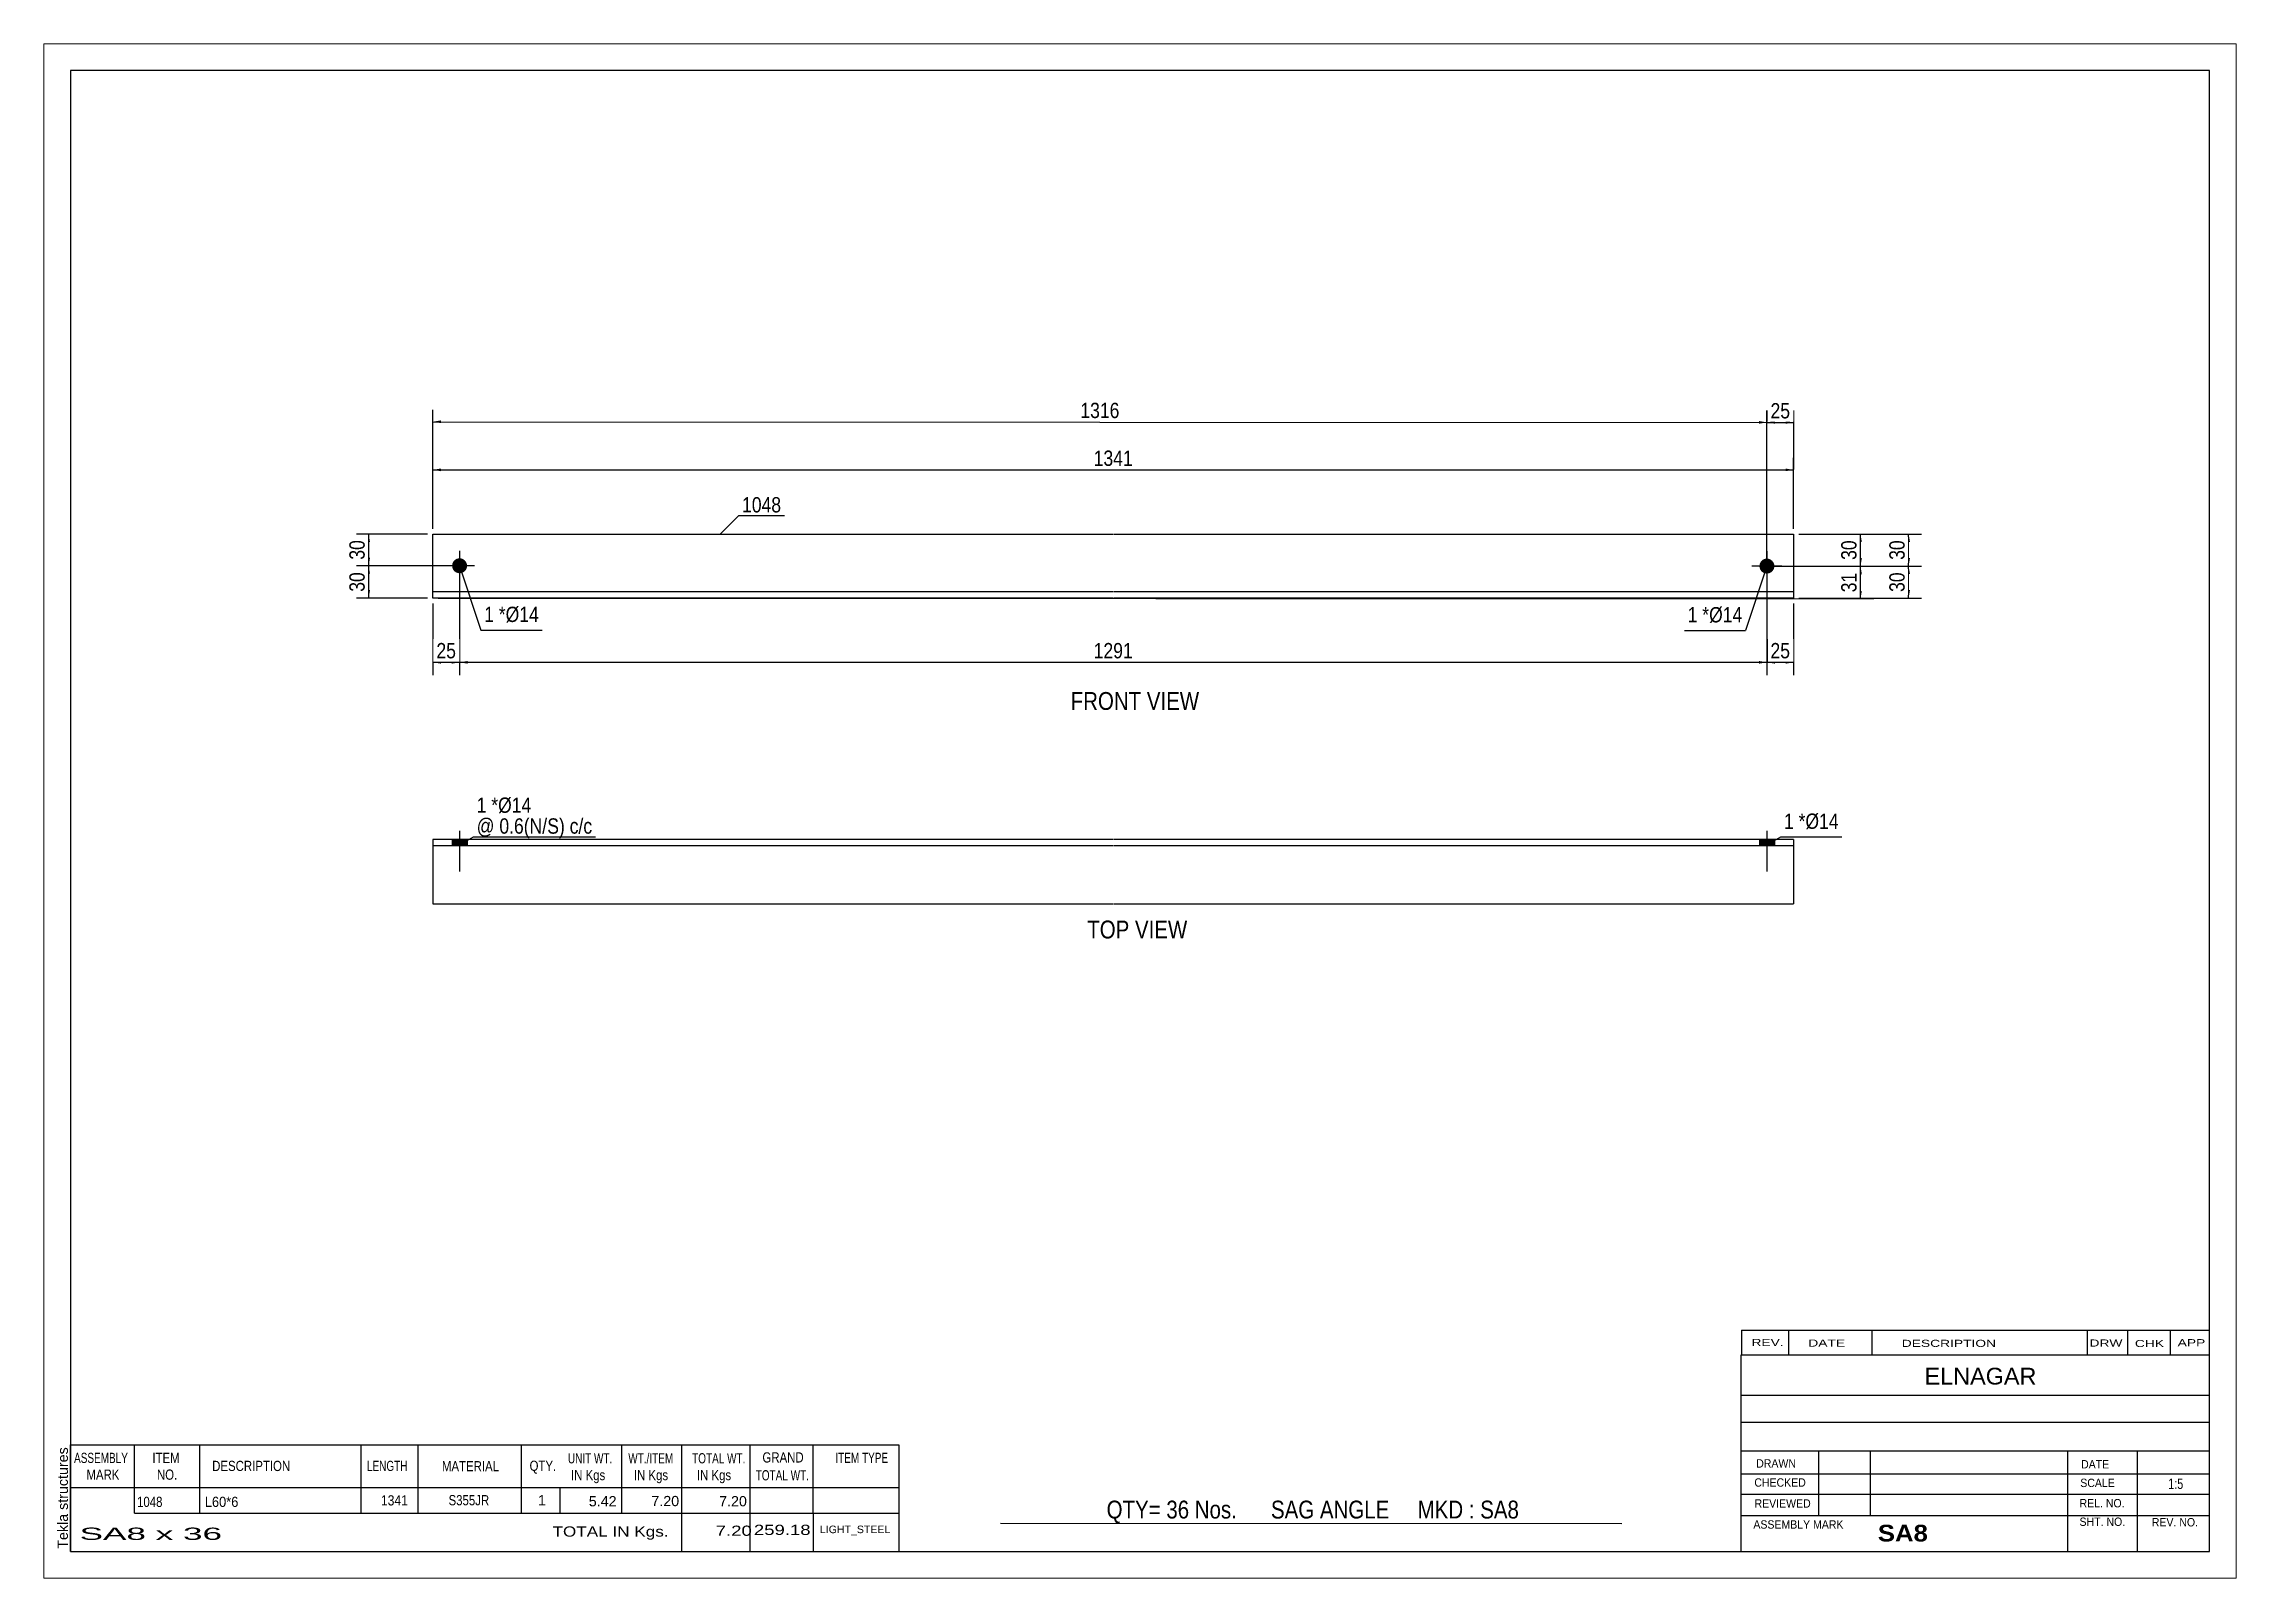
# Paper-space layout 'Layout1' of a CAD drawing. Header units: millimetres. Extents: x 0 to 410, y 0 to 287.
# The model-space entities are those that its viewports show. They can reach past a viewport. Long polylines and large blocks are cut down to what shows.
import ezdxf

# ---------------------------------------------------------------- set-up
doc = ezdxf.new("R2010")
doc.units = ezdxf.units.MM
doc.layers.add('Viewport layer', color=7, linetype='Continuous', plot=False)
doc.styles.add('Arial', font='ARIAL.TTF', dxfattribs={"height": 0.2})
doc.styles.add('Arial Bold', font='ARIALBD.TTF', dxfattribs={"height": 0.2})
doc.styles.add('Arial Narrow', font='ARIALN.TTF', dxfattribs={"height": 0.2})

# ---------------------------------------------------------------- blocks, each defined once
blk = doc.blocks.new('Unknown-629077811-1636')
at = {"color": 5, "linetype": 'Continuous'}
for p, q in [((405, 282), (5, 282)), ((5, 282), (5, 5)), ((405, 5), (405, 282)), ((5, 5), (405, 5))]:
    blk.add_line(p, q, dxfattribs=at)
at = {"color": 174, "linetype": 'Continuous', "style": 'Arial'}
blk.add_text('Tekla structures', height=1.9102, rotation=90, dxfattribs=at).set_placement((4.5, 5.5))
blk = doc.blocks.new('Unknown-629077811-11 - 1233')
at = {"color": 0, "linetype": 'Continuous'}
blk.add_wipeout([(216.11, 162.41), (216.11, 165.91), (192.04, 165.91), (192.04, 162.41)], dxfattribs=at)
at = {"color": 96, "linetype": 'Continuous', "style": 'Arial Narrow'}
blk.add_text('FRONT VIEW', height=3.34, dxfattribs=at).set_placement((192.04, 162.41))
blk = doc.blocks.new('Unknown-629077811-12 - 1284')
at = {"color": 0, "linetype": 'Continuous'}
blk.add_wipeout([(213.88, 119.66), (213.88, 123.16), (195.13, 123.16), (195.13, 119.66)], dxfattribs=at)
at = {"color": 96, "linetype": 'Continuous', "style": 'Arial Narrow'}
blk.add_text('TOP VIEW', height=3.34, dxfattribs=at).set_placement((195.13, 119.66))
blk = doc.blocks.new('Part-629077811-1280 - 1233')
at = {"color": 2, "linetype": 'Continuous'}
for p, q in [((72.75, 183.31), (72.75, 195.31)), ((72.75, 195.31), (199.95, 195.31)), ((200.05, 195.31), (327.24, 195.31)), ((327.24, 195.31), (327.24, 183.31)), ((199.95, 184.51), (72.75, 184.51)), ((327.24, 184.51), (200.05, 184.51)), ((199.95, 183.31), (72.75, 183.31)), ((327.24, 183.31), (200.05, 183.31))]:
    blk.add_line(p, q, dxfattribs=at)
blk = doc.blocks.new('Bolt-629077811-1281 - 1233')
at = {"linetype": 'Continuous'}
blk.add_hatch(color=3, dxfattribs=at).paths.add_polyline_path([(79.15, 189.37, -1), (76.35, 189.37, -1)])
at = {"color": 3, "linetype": 'Continuous'}
for p, q in [((80.55, 189.37), (74.95, 189.37)), ((77.75, 192.17), (77.75, 186.57))]:
    blk.add_line(p, q, dxfattribs=at)
blk = doc.blocks.new('Bolt-629077811-1282 - 1233')
at = {"linetype": 'Continuous'}
blk.add_hatch(color=3, dxfattribs=at).paths.add_polyline_path([(323.64, 189.31, -1), (320.84, 189.31, -1)])
at = {"color": 3, "linetype": 'Continuous'}
for p, q in [((325.04, 189.31), (319.44, 189.31)), ((322.24, 192.11), (322.24, 186.51))]:
    blk.add_line(p, q, dxfattribs=at)
blk = doc.blocks.new('Bolt-629077811-1287 - 1284')
at = {"linetype": 'Continuous'}
blk.add_hatch(color=3, dxfattribs=at).paths.add_polyline_path([(323.64, 138.16), (320.84, 138.16), (320.84, 136.96), (323.64, 136.96)])
at = {"color": 3, "linetype": 'Continuous'}
for p, q in [((322.24, 139.76), (322.24, 132.16)), ((320.84, 138.16), (320.84, 136.96)), ((323.64, 138.16), (323.64, 136.96))]:
    blk.add_line(p, q, dxfattribs=at)
blk = doc.blocks.new('Part-629077811-1285 - 1284')
at = {"color": 2, "linetype": 'Continuous'}
for p, q in [((199.95, 138.16), (72.75, 138.16)), ((72.75, 138.16), (72.75, 126.16)), ((199.95, 136.96), (72.75, 136.96)), ((327.24, 138.16), (200.05, 138.16)), ((327.24, 136.96), (200.05, 136.96)), ((327.24, 138.16), (327.24, 126.16)), ((72.75, 126.16), (199.95, 126.16)), ((200.05, 126.16), (327.24, 126.16))]:
    blk.add_line(p, q, dxfattribs=at)
blk = doc.blocks.new('Bolt-629077811-1286 - 1284')
at = {"linetype": 'Continuous'}
blk.add_hatch(color=3, dxfattribs=at).paths.add_polyline_path([(79.15, 138.16), (76.35, 138.16), (76.35, 136.96), (79.15, 136.96)])
at = {"color": 3, "linetype": 'Continuous'}
for p, q in [((77.75, 139.76), (77.75, 132.16)), ((76.35, 138.16), (76.35, 136.96)), ((79.15, 138.16), (79.15, 136.96))]:
    blk.add_line(p, q, dxfattribs=at)
blk = doc.blocks.new('StraightDimension-629077811-1328 - 1233')
at = {"linetype": 'Continuous'}
for points in [[(348.5, 193.81), (348.75, 195.31), (349, 193.81)], [(349, 190.81), (348.75, 189.31), (348.5, 190.81)]]:
    blk.add_hatch(color=7, dxfattribs=at).paths.add_polyline_path(points)
at = {"color": 7, "linetype": 'Continuous'}
for p, q in [((328.24, 195.31), (351.15, 195.31)), ((348.75, 189.31), (348.75, 195.31)), ((323.24, 189.31), (351.15, 189.31))]:
    blk.add_line(p, q, dxfattribs=at)
at = {"color": 0}
blk.add_wipeout([(348.6, 194.74), (344.4, 194.74), (344.4, 189.88), (348.6, 189.88)], dxfattribs=at)
at = {"color": 3, "style": 'Arial Narrow'}
blk.add_text('30', height=2.863, rotation=90.0002, dxfattribs=at).set_placement((348, 190.48))
blk = doc.blocks.new('StraightDimension-629077811-1291 - 1233')
at = {"linetype": 'Continuous'}
for points in [[(323.74, 171.06), (322.24, 171.31), (323.74, 171.56)], [(325.74, 171.56), (327.24, 171.31), (325.74, 171.06)]]:
    blk.add_hatch(color=7, dxfattribs=at).paths.add_polyline_path(points)
at = {"color": 7, "linetype": 'Continuous'}
for p, q in [((322.24, 188.31), (322.24, 168.91)), ((327.24, 182.31), (327.24, 168.91)), ((322.24, 171.31), (327.24, 171.31))]:
    blk.add_line(p, q, dxfattribs=at)
at = {"color": 0}
blk.add_wipeout([(327.17, 171.46), (327.17, 175.66), (322.31, 175.66), (322.31, 171.46)], dxfattribs=at)
at = {"color": 3, "style": 'Arial Narrow'}
blk.add_text('25', height=2.863, dxfattribs=at).set_placement((322.91, 172.06))
blk = doc.blocks.new('StraightDimension-629077811-1292 - 1233')
at = {"linetype": 'Continuous'}
for points in [[(79.25, 171.06), (77.75, 171.31), (79.25, 171.56)], [(320.74, 171.56), (322.24, 171.31), (320.74, 171.06)]]:
    blk.add_hatch(color=7, dxfattribs=at).paths.add_polyline_path(points)
at = {"color": 7, "linetype": 'Continuous'}
for p, q in [((77.75, 188.37), (77.75, 168.91)), ((322.24, 188.31), (322.24, 168.91)), ((77.75, 171.31), (322.24, 171.31))]:
    blk.add_line(p, q, dxfattribs=at)
at = {"color": 0}
blk.add_wipeout([(204.25, 171.46), (204.25, 175.66), (195.74, 175.66), (195.74, 171.46)], dxfattribs=at)
at = {"color": 3, "style": 'Arial Narrow'}
blk.add_text('1291', height=2.863, dxfattribs=at).set_placement((196.34, 172.06))
blk = doc.blocks.new('StraightDimension-629077811-1293 - 1233')
at = {"linetype": 'Continuous'}
for points in [[(74.25, 171.06), (72.75, 171.31), (74.25, 171.56)], [(76.25, 171.56), (77.75, 171.31), (76.25, 171.06)]]:
    blk.add_hatch(color=7, dxfattribs=at).paths.add_polyline_path(points)
at = {"color": 7, "linetype": 'Continuous'}
for p, q in [((77.75, 188.37), (77.75, 168.91)), ((72.75, 182.31), (72.75, 168.91)), ((72.75, 171.31), (77.75, 171.31))]:
    blk.add_line(p, q, dxfattribs=at)
at = {"color": 0}
blk.add_wipeout([(77.68, 171.46), (77.68, 175.66), (72.82, 175.66), (72.82, 171.46)], dxfattribs=at)
at = {"color": 3, "style": 'Arial Narrow'}
blk.add_text('25', height=2.863, dxfattribs=at).set_placement((73.42, 172.06))
blk = doc.blocks.new('StraightDimension-629077811-1304 - 1233')
at = {"linetype": 'Continuous'}
for points in [[(74.25, 207.06), (72.75, 207.31), (74.25, 207.56)], [(325.74, 207.56), (327.24, 207.31), (325.74, 207.06)]]:
    blk.add_hatch(color=7, dxfattribs=at).paths.add_polyline_path(points)
at = {"color": 7, "linetype": 'Continuous'}
for p, q in [((72.75, 196.31), (72.75, 209.56)), ((327.24, 196.31), (327.24, 209.56)), ((72.75, 207.31), (327.24, 207.31))]:
    blk.add_line(p, q, dxfattribs=at)
at = {"color": 0}
blk.add_wipeout([(204.25, 207.46), (204.25, 211.66), (195.74, 211.66), (195.74, 207.46)], dxfattribs=at)
at = {"color": 3, "style": 'Arial Narrow'}
blk.add_text('1341', height=2.863, dxfattribs=at).set_placement((196.34, 208.06))
blk = doc.blocks.new('StraightDimension-629077811-1308 - 1233')
at = {"linetype": 'Continuous'}
for points in [[(339.5, 193.8), (339.75, 195.3), (340, 193.8)], [(340, 190.8), (339.75, 189.3), (339.5, 190.8)]]:
    blk.add_hatch(color=7, dxfattribs=at).paths.add_polyline_path(points)
at = {"color": 7, "linetype": 'Continuous'}
for p, q in [((328.24, 195.31), (342.15, 195.3)), ((339.75, 189.3), (339.75, 195.3)), ((323.24, 189.31), (342.15, 189.3))]:
    blk.add_line(p, q, dxfattribs=at)
at = {"color": 0}
blk.add_wipeout([(339.6, 194.73), (335.4, 194.73), (335.4, 189.88), (339.6, 189.87)], dxfattribs=at)
at = {"color": 3, "style": 'Arial Narrow'}
blk.add_text('30', height=2.863, rotation=89.9716, dxfattribs=at).set_placement((339, 190.47))
blk = doc.blocks.new('StraightDimension-629077811-1309 - 1233')
at = {"linetype": 'Continuous'}
for points in [[(339.5, 187.8), (339.75, 189.3), (340, 187.8)], [(340, 184.68), (339.75, 183.18), (339.5, 184.68)]]:
    blk.add_hatch(color=7, dxfattribs=at).paths.add_polyline_path(points)
at = {"color": 7, "linetype": 'Continuous'}
for p, q in [((323.24, 189.31), (342.15, 189.3)), ((339.75, 183.18), (339.75, 189.3)), ((73.75, 183.31), (342.15, 183.18))]:
    blk.add_line(p, q, dxfattribs=at)
at = {"color": 0}
blk.add_wipeout([(339.6, 188.67), (335.4, 188.67), (335.4, 183.81), (339.6, 183.81)], dxfattribs=at)
at = {"color": 3, "style": 'Arial Narrow'}
blk.add_text('31', height=2.863, rotation=89.9716, dxfattribs=at).set_placement((339, 184.41))
blk = doc.blocks.new('StraightDimension-629077811-1318 - 1233')
at = {"linetype": 'Continuous'}
for points in [[(323.75, 215.94), (322.25, 216.19), (323.75, 216.44)], [(325.75, 216.43), (327.25, 216.18), (325.75, 215.93)]]:
    blk.add_hatch(color=7, dxfattribs=at).paths.add_polyline_path(points)
at = {"color": 7, "linetype": 'Continuous'}
for p, q in [((322.24, 190.31), (322.25, 218.44)), ((327.24, 196.31), (327.25, 218.43)), ((322.25, 216.19), (327.25, 216.18))]:
    blk.add_line(p, q, dxfattribs=at)
at = {"color": 0}
blk.add_wipeout([(327.18, 216.33), (327.18, 220.53), (322.32, 220.54), (322.32, 216.34)], dxfattribs=at)
at = {"color": 3, "style": 'Arial Narrow'}
blk.add_text('25', height=2.863, rotation=-0.0286, dxfattribs=at).set_placement((322.92, 216.94))
blk = doc.blocks.new('StraightDimension-629077811-1319 - 1233')
at = {"linetype": 'Continuous'}
for points in [[(74.26, 216.06), (72.76, 216.31), (74.26, 216.56)], [(320.75, 216.44), (322.25, 216.19), (320.75, 215.94)]]:
    blk.add_hatch(color=7, dxfattribs=at).paths.add_polyline_path(points)
at = {"color": 7, "linetype": 'Continuous'}
for p, q in [((72.75, 196.31), (72.76, 218.56)), ((322.24, 190.31), (322.25, 218.44)), ((72.76, 216.31), (322.25, 216.19))]:
    blk.add_line(p, q, dxfattribs=at)
at = {"color": 0}
blk.add_wipeout([(201.76, 216.4), (201.76, 220.6), (193.25, 220.6), (193.25, 216.4)], dxfattribs=at)
at = {"color": 3, "style": 'Arial Narrow'}
blk.add_text('1316', height=2.863, rotation=-0.0286, dxfattribs=at).set_placement((193.85, 217))
blk = doc.blocks.new('StraightDimension-629077811-1329 - 1233')
at = {"linetype": 'Continuous'}
for points in [[(348.5, 187.81), (348.75, 189.31), (349, 187.81)], [(349, 184.81), (348.75, 183.31), (348.5, 184.81)]]:
    blk.add_hatch(color=7, dxfattribs=at).paths.add_polyline_path(points)
at = {"color": 7, "linetype": 'Continuous'}
for p, q in [((323.24, 189.31), (351.15, 189.31)), ((348.75, 183.31), (348.75, 189.31)), ((328.24, 183.31), (351.15, 183.31))]:
    blk.add_line(p, q, dxfattribs=at)
at = {"color": 0}
blk.add_wipeout([(348.6, 188.74), (344.4, 188.74), (344.4, 183.88), (348.6, 183.88)], dxfattribs=at)
at = {"color": 3, "style": 'Arial Narrow'}
blk.add_text('30', height=2.863, rotation=90.0002, dxfattribs=at).set_placement((348, 184.48))
blk = doc.blocks.new('StraightDimension-629077811-1336 - 1233')
at = {"linetype": 'Continuous'}
for points in [[(60.5, 193.81), (60.75, 195.31), (61, 193.81)], [(61, 190.87), (60.75, 189.37), (60.5, 190.87)]]:
    blk.add_hatch(color=7, dxfattribs=at).paths.add_polyline_path(points)
at = {"color": 7, "linetype": 'Continuous'}
for p, q in [((71.75, 195.31), (58.5, 195.31)), ((60.75, 189.37), (60.75, 195.31)), ((76.75, 189.37), (58.5, 189.37))]:
    blk.add_line(p, q, dxfattribs=at)
at = {"color": 0}
blk.add_wipeout([(60.6, 194.77), (56.4, 194.77), (56.4, 189.91), (60.6, 189.91)], dxfattribs=at)
at = {"color": 3, "style": 'Arial Narrow'}
blk.add_text('30', height=2.863, rotation=90.0002, dxfattribs=at).set_placement((60, 190.51))
blk = doc.blocks.new('StraightDimension-629077811-1337 - 1233')
at = {"linetype": 'Continuous'}
for points in [[(60.5, 187.87), (60.75, 189.37), (61, 187.87)], [(61, 184.81), (60.75, 183.31), (60.5, 184.81)]]:
    blk.add_hatch(color=7, dxfattribs=at).paths.add_polyline_path(points)
at = {"color": 7, "linetype": 'Continuous'}
for p, q in [((76.75, 189.37), (58.5, 189.37)), ((60.75, 183.31), (60.75, 189.37)), ((71.75, 183.31), (58.5, 183.31))]:
    blk.add_line(p, q, dxfattribs=at)
at = {"color": 0}
blk.add_wipeout([(60.6, 188.77), (56.4, 188.77), (56.4, 183.91), (60.6, 183.91)], dxfattribs=at)
at = {"color": 3, "style": 'Arial Narrow'}
blk.add_text('30', height=2.863, rotation=90.0002, dxfattribs=at).set_placement((60, 184.51))
blk = doc.blocks.new('CBS_BOM-629077811-1656')
at = {"color": 7, "linetype": 'Continuous'}
for p, q in [((4.97, 16.97), (4.97, 24.97)), ((4.97, 24.97), (159.89, 24.97)), ((16.97, 16.97), (16.97, 24.97)), ((29.16, 16.97), (29.16, 24.97)), ((59.32, 16.97), (59.32, 24.97)), ((70, 16.97), (70, 24.97)), ((89.32, 16.97), (89.32, 24.97)), ((108.12, 16.97), (108.12, 24.97)), ((119.33, 16.97), (119.33, 24.97)), ((132.12, 16.97), (132.12, 24.97)), ((143.87, 16.97), (143.87, 24.97)), ((159.89, 24.96), (159.89, 16.98)), ((4.97, 16.97), (159.89, 16.97)), ((4.97, 12.17), (4.97, 16.97)), ((16.97, 12.17), (16.97, 16.97)), ((29.16, 12.17), (29.16, 16.97)), ((59.32, 12.17), (59.32, 16.97)), ((70, 12.17), (70, 16.97)), ((89.32, 12.17), (89.32, 16.97)), ((96.58, 12.17), (96.58, 16.97)), ((108.12, 12.17), (108.12, 16.97)), ((119.33, 12.17), (119.33, 16.97)), ((132.12, 12.17), (132.12, 16.97)), ((143.89, 12.17), (143.89, 16.97)), ((159.89, 16.97), (159.89, 12.17)), ((4.97, 4.97), (4.97, 12.15)), ((16.97, 12.17), (159.89, 12.17)), ((119.33, 4.97), (119.33, 12.15)), ((132.12, 4.97), (132.12, 12.15)), ((143.93, 4.97), (143.93, 12.15)), ((159.89, 12.17), (159.89, 4.97)), ((4.97, 4.97), (159.89, 4.97))]:
    blk.add_line(p, q, dxfattribs=at)
at = {"color": 3, "linetype": 'Continuous', "style": 'Arial'}
for s, height, width, p in [('ASSEMBLY', 1.91, 0.7, (5.65, 21.54)), ('ITEM', 1.91, 0.8, (20.3, 21.54)), ('DESCRIPTION', 1.9102, 0.8, (31.48, 20.04)), ('LENGTH', 1.91, 0.7, (60.43, 20.04)), ('MATERIAL', 1.91, 0.8, (74.45, 19.99)), ('QTY.', 1.91, 0.8, (90.84, 20.07)), ('UNIT WT.', 1.91, 0.7, (98.01, 21.47)), ('WT./ITEM', 1.91, 0.7, (109.3, 21.47)), ('TOTAL WT.', 1.91, 0.7, (121.24, 21.47)), ('GRAND', 1.91, 0.8, (134.39, 21.63)), ('ITEM TYPE', 1.91, 0.7, (148.03, 21.55)), ('MARK', 1.91, 0.8, (7.97, 18.41)), ('NO.', 1.91, 0.8, (21.15, 18.41)), ('IN Kgs', 1.91, 0.8, (98.59, 18.33)), ('IN Kgs', 1.91, 0.8, (110.34, 18.33)), ('IN Kgs', 1.91, 0.8, (122.13, 18.33)), ('TOTAL WT.', 1.91, 0.7, (133.13, 18.29))]:
    blk.add_text(s, height=height, dxfattribs=dict(at, width=width)).set_placement(p)
at = {"color": 7, "linetype": 'Continuous', "style": 'Arial'}
for s, width, p in [('1048', 0.8, (17.43, 13.32)), ('L60*6', 0.9, (30.1, 13.32)), ('1341', 0.85, (63.04, 13.6)), ('S355JR', 0.8, (75.69, 13.63))]:
    blk.add_text(s, height=1.91, dxfattribs=dict(at, width=width)).set_placement(p)
for s, p in [('1', (92.41, 13.63)), ('5.42', (101.92, 13.44)), ('7.20', (113.62, 13.47)), ('7.20', (126.29, 13.44))]:
    blk.add_text(s, height=1.91, dxfattribs=at).set_placement(p)
at = {"color": 6, "linetype": 'Continuous', "style": 'Arial'}
for s, height, width, p in [('SA8 x 36', 2.292, 2.05, (6.69, 7.16)), ('TOTAL IN Kgs.', 1.9102, 1.2, (95.13, 7.77)), ('7.20', 1.91, 1.3, (125.65, 7.92)), ('259.18', 1.91, 1.3, (132.79, 8.08))]:
    blk.add_text(s, height=height, dxfattribs=dict(at, width=width)).set_placement(p)
blk.add_text('LIGHT_STEEL', height=1.4135, dxfattribs=at).set_placement((145.14, 8.42))
blk = doc.blocks.new('CBS_CALLOFF-629077811-1657')
at = {"color": 7, "linetype": 'Continuous'}
blk.add_line((178.88, 10.27), (295.11, 10.25), dxfattribs=at)
at = {"color": 3, "linetype": 'Continuous', "style": 'Arial Narrow'}
blk.add_text('QTY= 36 Nos.      SAG ANGLE     MKD : SA8', height=3.3405, dxfattribs=at).set_placement((198.76, 11.16))
blk = doc.blocks.new('CBS_NAME_BLOG-629077811-1658')
at = {"color": 7, "linetype": 'Continuous'}
for p, q in [((317.41, 41.75), (404.93, 41.75)), ((317.41, 5.04), (317.41, 41.75)), ((317.41, 34.21), (404.93, 34.21)), ((317.48, 29.16), (405, 29.16)), ((317.41, 23.79), (404.93, 23.79)), ((331.93, 11.68), (331.93, 23.78)), ((341.62, 11.71), (341.62, 23.78)), ((378.53, 5.04), (378.53, 23.77)), ((391.58, 5.04), (391.58, 23.78)), ((317.42, 19.49), (405, 19.51)), ((317.41, 15.74), (404.93, 15.74)), ((317.41, 11.7), (404.93, 11.7)), ((317.41, 5), (405, 5))]:
    blk.add_line(p, q, dxfattribs=at)
at = {"color": 3, "linetype": 'Continuous', "style": 'Arial'}
blk.add_text('ELNAGAR', height=3.133, dxfattribs=at).set_placement((351.73, 36.22))
at = {"color": 3, "linetype": 'Continuous'}
for s, height, style, width, p in [('DRAWN', 1.566, 'Arial', 0.9, (320.24, 20.68)), ('DATE', 1.566, 'Arial', 0.9, (381, 20.52)), ('CHECKED', 1.566, 'Arial', 0.9, (319.89, 17.11)), ('SCALE', 1.566, 'Arial', 0.9, (380.85, 17.04)), ('1:5', 1.957, 'Arial Narrow', 0.9, (397.3, 16.68)), ('REVIEWED', 1.566, 'Arial', 0.9, (319.93, 13.19)), ('REL. NO.', 1.566, 'Arial', 0.9, (380.71, 13.24)), ('ASSEMBLY MARK', 1.5663, 'Arial', 0.9, (319.71, 9.26)), ('SA8', 3.131, 'Arial Bold', 1.1, (342.99, 6.86)), ('SHT. NO.', 1.566, 'Arial', 0.9, (380.71, 9.77)), ('REV. NO.', 1.566, 'Arial', 0.9, (394.23, 9.68))]:
    blk.add_text(s, height=height, dxfattribs=dict(at, style=style, width=width)).set_placement(p)
blk = doc.blocks.new('CBS_REVISION-629077811-1659')
at = {"color": 7, "linetype": 'Continuous'}
for p, q in [((317.49, 46.38), (404.99, 46.38)), ((317.49, 46.38), (317.49, 41.75)), ((326.29, 46.38), (326.29, 41.75)), ((341.88, 46.38), (341.88, 41.81)), ((382.14, 46.38), (382.14, 41.75)), ((389.68, 46.38), (389.68, 41.75)), ((397.63, 46.38), (397.63, 41.75)), ((317.49, 41.75), (404.99, 41.75))]:
    blk.add_line(p, q, dxfattribs=at)
at = {"color": 7, "style": 'Arial Narrow', "width": 1.7}
for s, height, p in [('REV.', 1.326, (319.35, 43.43)), ('DATE', 1.326, (329.98, 43.31)), ('DESCRIPTION', 1.3257, (347.46, 43.26)), ('DRW', 1.326, (382.57, 43.32)), ('CHK', 1.326, (391.06, 43.23)), ('APP', 1.326, (399.06, 43.38))]:
    blk.add_text(s, height=height, dxfattribs=at).set_placement(p)
blk = doc.blocks.new('Mark-629077811-1343 - 1233')
at = {"color": 0}
blk.add_wipeout([(137.89, 199.35), (137.89, 202.35), (130.58, 202.35), (130.58, 199.35)], dxfattribs=at)
blk.add_wipeout([(137.89, 199.35), (137.89, 202.35), (130.58, 202.35), (130.58, 199.35)], dxfattribs=at)
at = {"color": 7, "linetype": 'Continuous'}
for p, q in [((126.44, 195.21), (129.98, 198.75)), ((129.98, 198.75), (138.49, 198.75))]:
    blk.add_line(p, q, dxfattribs=at)
at = {"color": 3, "style": 'Arial Narrow'}
blk.add_text('1048', height=2.863, dxfattribs=at).set_placement((130.58, 199.35))
blk = doc.blocks.new('Mark-629077811-1348 - 1233')
at = {"color": 0}
blk.add_wipeout([(84.18, 178.85), (84.18, 181.85), (82.35, 181.85), (82.35, 178.85)], dxfattribs=at)
blk.add_wipeout([(84.18, 178.85), (84.18, 181.85), (82.35, 181.85), (82.35, 178.85)], dxfattribs=at)
at = {"color": 7, "linetype": 'Continuous'}
blk.add_line((77.75, 189.37), (81.75, 177.35), dxfattribs=at)
at = {"color": 0}
blk.add_wipeout([(86.36, 178.85), (86.36, 181.85), (85.08, 181.85), (85.08, 178.85)], dxfattribs=at)
blk.add_wipeout([(86.36, 178.85), (86.36, 181.85), (85.08, 181.85), (85.08, 178.85)], dxfattribs=at)
at = {"color": 3, "style": 'Arial Narrow'}
blk.add_text('1', height=2.86, dxfattribs=at).set_placement((82.35, 178.85))
at = {"color": 0}
blk.add_wipeout([(92.57, 178.85), (92.57, 181.85), (86.36, 181.85), (86.36, 178.85)], dxfattribs=at)
blk.add_wipeout([(92.57, 178.85), (92.57, 181.85), (86.36, 181.85), (86.36, 178.85)], dxfattribs=at)
at = {"color": 7, "linetype": 'Continuous'}
blk.add_line((81.75, 177.35), (93.17, 177.35), dxfattribs=at)
at = {"color": 3, "style": 'Arial Narrow'}
for s, height, p in [('*', 2.86, (85.08, 178.85)), ('Ø14', 2.863, (86.36, 178.85))]:
    blk.add_text(s, height=height, dxfattribs=at).set_placement(p)
blk = doc.blocks.new('Mark-629077811-1349 - 1233')
at = {"color": 0}
blk.add_wipeout([(309.25, 178.78), (309.25, 181.78), (307.42, 181.78), (307.42, 178.78)], dxfattribs=at)
blk.add_wipeout([(309.25, 178.78), (309.25, 181.78), (307.42, 181.78), (307.42, 178.78)], dxfattribs=at)
blk.add_wipeout([(311.43, 178.78), (311.43, 181.78), (310.15, 181.78), (310.15, 178.78)], dxfattribs=at)
blk.add_wipeout([(311.43, 178.78), (311.43, 181.78), (310.15, 181.78), (310.15, 178.78)], dxfattribs=at)
at = {"color": 3, "style": 'Arial Narrow'}
blk.add_text('1', height=2.86, dxfattribs=at).set_placement((307.42, 178.78))
at = {"color": 0}
blk.add_wipeout([(317.64, 178.78), (317.64, 181.78), (311.43, 181.78), (311.43, 178.78)], dxfattribs=at)
blk.add_wipeout([(317.64, 178.78), (317.64, 181.78), (311.43, 181.78), (311.43, 178.78)], dxfattribs=at)
at = {"color": 7, "linetype": 'Continuous'}
for p in [(322.24, 189.31), (306.82, 177.28)]:
    blk.add_line(p, (318.24, 177.28), dxfattribs=at)
at = {"color": 3, "style": 'Arial Narrow'}
for s, height, p in [('*', 2.86, (310.15, 178.78)), ('Ø14', 2.863, (311.43, 178.78))]:
    blk.add_text(s, height=height, dxfattribs=at).set_placement(p)
blk = doc.blocks.new('Mark-629077811-1346 - 1284')
at = {"color": 0}
blk.add_wipeout([(82.78, 143.16), (82.78, 146.16), (80.95, 146.16), (80.95, 143.16)], dxfattribs=at)
blk.add_wipeout([(82.78, 143.16), (82.78, 146.16), (80.95, 146.16), (80.95, 143.16)], dxfattribs=at)
blk.add_wipeout([(84.95, 143.16), (84.95, 146.16), (83.68, 146.16), (83.68, 143.16)], dxfattribs=at)
blk.add_wipeout([(84.95, 143.16), (84.95, 146.16), (83.68, 146.16), (83.68, 143.16)], dxfattribs=at)
blk.add_wipeout([(91.17, 143.16), (91.17, 146.16), (84.95, 146.16), (84.95, 143.16)], dxfattribs=at)
blk.add_wipeout([(91.17, 143.16), (91.17, 146.16), (84.95, 146.16), (84.95, 143.16)], dxfattribs=at)
at = {"color": 3, "style": 'Arial Narrow'}
blk.add_text('*', height=2.86, dxfattribs=at).set_placement((83.68, 143.16))
at = {"color": 0}
blk.add_wipeout([(102.55, 139.26), (102.55, 142.26), (80.95, 142.26), (80.95, 139.26)], dxfattribs=at)
blk.add_wipeout([(102.55, 139.26), (102.55, 142.26), (80.95, 142.26), (80.95, 139.26)], dxfattribs=at)
at = {"color": 7, "linetype": 'Continuous'}
for p, q in [((77.75, 137.16), (80.35, 138.66)), ((80.35, 138.66), (103.15, 138.66))]:
    blk.add_line(p, q, dxfattribs=at)
at = {"color": 3, "style": 'Arial Narrow'}
for s, height, p in [('1', 2.86, (80.95, 143.16)), ('Ø14', 2.863, (84.95, 143.16)), ('@ 0.6(N/', 2.863, (80.95, 139.26)), ('S) c/', 2.863, (94.15, 139.26)), ('c', 2.86, (100.9, 139.26))]:
    blk.add_text(s, height=height, dxfattribs=at).set_placement(p)
blk = doc.blocks.new('Mark-629077811-1347 - 1284')
at = {"color": 0}
blk.add_wipeout([(327.27, 140.16), (327.27, 143.16), (325.44, 143.16), (325.44, 140.16)], dxfattribs=at)
blk.add_wipeout([(327.27, 140.16), (327.27, 143.16), (325.44, 143.16), (325.44, 140.16)], dxfattribs=at)
at = {"color": 7, "linetype": 'Continuous'}
blk.add_line((322.24, 137.16), (324.84, 138.66), dxfattribs=at)
at = {"color": 0}
blk.add_wipeout([(329.44, 140.16), (329.44, 143.16), (328.17, 143.16), (328.17, 140.16)], dxfattribs=at)
blk.add_wipeout([(329.44, 140.16), (329.44, 143.16), (328.17, 143.16), (328.17, 140.16)], dxfattribs=at)
at = {"color": 3, "style": 'Arial Narrow'}
blk.add_text('1', height=2.86, dxfattribs=at).set_placement((325.44, 140.16))
at = {"color": 0}
blk.add_wipeout([(335.66, 140.16), (335.66, 143.16), (329.44, 143.16), (329.44, 140.16)], dxfattribs=at)
blk.add_wipeout([(335.66, 140.16), (335.66, 143.16), (329.44, 143.16), (329.44, 140.16)], dxfattribs=at)
at = {"color": 7, "linetype": 'Continuous'}
blk.add_line((324.84, 138.66), (336.26, 138.66), dxfattribs=at)
at = {"color": 3, "style": 'Arial Narrow'}
for s, height, p in [('*', 2.86, (328.17, 140.16)), ('Ø14', 2.863, (329.44, 140.16))]:
    blk.add_text(s, height=height, dxfattribs=at).set_placement(p)

msp = doc.modelspace()

# ---------------------------------------------------------------- block references
for name in ['Unknown-629077811-1636', 'Part-629077811-1280 - 1233', 'Bolt-629077811-1281 - 1233', 'Bolt-629077811-1282 - 1233', 'Bolt-629077811-1286 - 1284', 'Bolt-629077811-1287 - 1284', 'Part-629077811-1285 - 1284', 'CBS_REVISION-629077811-1659', 'CBS_NAME_BLOG-629077811-1658', 'CBS_BOM-629077811-1656', 'CBS_CALLOFF-629077811-1657']:
    msp.add_blockref(name, (0, 0))

# ---------------------------------------------------------------- next in the draw order: block references
for name in ['StraightDimension-629077811-1328 - 1233', 'Unknown-629077811-11 - 1233', 'Mark-629077811-1346 - 1284', 'Mark-629077811-1347 - 1284', 'Unknown-629077811-12 - 1284']:
    msp.add_blockref(name, (0, 0))

# ---------------------------------------------------------------- next in the draw order: block references
for name in ['StraightDimension-629077811-1304 - 1233', 'StraightDimension-629077811-1291 - 1233']:
    msp.add_blockref(name, (0, 0))

# ---------------------------------------------------------------- next in the draw order: block references
msp.add_blockref('StraightDimension-629077811-1292 - 1233', (0, 0))

# ---------------------------------------------------------------- next in the draw order: block references
for name in ['StraightDimension-629077811-1308 - 1233', 'StraightDimension-629077811-1293 - 1233']:
    msp.add_blockref(name, (0, 0))

# ---------------------------------------------------------------- next in the draw order: block references
msp.add_blockref('StraightDimension-629077811-1309 - 1233', (0, 0))

# ---------------------------------------------------------------- next in the draw order: block references
msp.add_blockref('StraightDimension-629077811-1318 - 1233', (0, 0))

# ---------------------------------------------------------------- next in the draw order: block references
msp.add_blockref('StraightDimension-629077811-1319 - 1233', (0, 0))

# ---------------------------------------------------------------- next in the draw order: block references
for name in ['Mark-629077811-1343 - 1233', 'StraightDimension-629077811-1336 - 1233', 'StraightDimension-629077811-1329 - 1233']:
    msp.add_blockref(name, (0, 0))

# ---------------------------------------------------------------- next in the draw order: block references
for name in ['StraightDimension-629077811-1337 - 1233', 'Mark-629077811-1349 - 1233']:
    msp.add_blockref(name, (0, 0))

# ---------------------------------------------------------------- next in the draw order: block references
msp.add_blockref('Mark-629077811-1348 - 1233', (0, 0))

psp = doc.layouts.get("Layout1")

# ---------------------------------------------------------------- viewports
at = {"layer": 'Viewport layer', "view_target_point": (205, 143.5)}
psp.add_viewport(center=(205, 143.5), size=(410, 287), view_center_point=(0, 0), view_height=287, dxfattribs=at)

doc.saveas('drawing.dxf')
